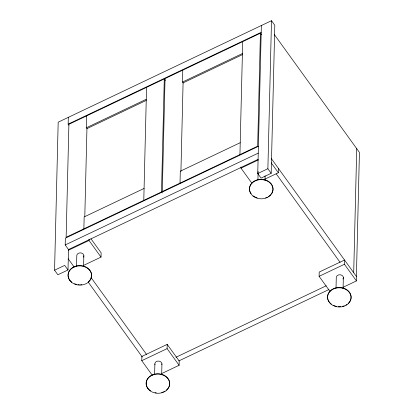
<?xml version="1.0" encoding="UTF-8"?>
<svg xmlns="http://www.w3.org/2000/svg" width="414" height="414" viewBox="0 0 414 414"><rect width="100%" height="100%" fill="white"/><g stroke="black" fill="none" stroke-linecap="round" stroke-linejoin="round"><path stroke-width="0.62" d="M68.512 249.275L68.005 269.959L57.872 274.782L54.565 270.202L58.183 122.177L271.501 20.7L274.803 25.275L271.186 173.306L261.053 178.123L257.746 173.549L261.363 25.523M258.051 159.374L68.501 249.544L65.2 244.964L65.365 238.159L258.414 146.323M68.884 125.178L68.15 124.159L68.32 117.353M69.702 280.33L69.712 279.999M76.538 266.15L76.787 255.847A3.535 2.882 1.4 0 1 78.448 253.311L79.286 253.006A3.535 2.882 1.4 0 1 83.043 253.958A3.535 2.882 1.4 0 1 83.442 257.151M83.871 228.849L84.161 216.941L144.077 188.437M87.075 128.801L86.34 127.781L86.635 115.873M84.798 216.481L86.945 128.614L146.277 100.39M83.587 266.647L83.851 255.697M83.173 265.591L101.021 257.104L89.005 240.462L89.036 239.245M101.021 257.104L101.125 252.85L90.987 238.806M143.787 200.35L146.551 87.37M152.274 375.25L141.759 360.687L141.862 356.433L167.199 344.381L179.21 361.024L179.107 365.277L161.833 373.495M147.793 388.503L147.798 388.177M154.624 374.323L154.877 364.02M161.522 191.915L164.28 78.934L68.9 124.309L66.136 237.289L161.522 191.915L162.257 192.929M161.672 374.825L161.941 363.875M179.107 365.277L167.096 348.635L167.199 344.381M180.018 183.117L180.307 171.205L240.223 142.701M183.221 83.064L182.486 82.05L182.776 70.137M180.923 171.391L183.086 82.878L242.418 54.653M239.934 154.613L242.692 41.633M251.898 183.231L241.01 168.151L241.041 166.935M260.427 33.198L257.663 146.178L162.283 191.553L165.041 78.572L260.427 33.198L261.529 34.724M257.927 179.862L258.134 171.489M264.976 180.359L265.089 175.852M271.186 173.306L267.879 168.731L271.501 20.7M271.367 184.401L271.372 184.07M264.541 179.314L278.358 172.742L278.467 168.488M329.989 291.409L319.101 276.324L319.204 272.07L344.541 260.018L344.432 264.272L356.449 280.915L343.206 287.218M336.018 288.035L336.271 277.732A3.535 2.882 1.4 0 1 337.927 275.196L338.766 274.891A3.535 2.882 1.4 0 1 342.528 275.843A3.535 2.882 1.4 0 1 342.921 279.036M343.066 288.532L343.335 277.582M349.452 292.574L349.463 292.243M353.701 272.712L356.728 148.673M356.402 276.454L359.435 152.414L274.394 34.61M356.449 280.915L356.552 276.661L271.33 158.609M68.15 124.159L261.198 32.328M86.34 127.781L146.256 99.282M182.486 82.05L242.402 53.546M65.2 244.964L258.248 153.133M68.279 250.32L89.005 240.462M241.01 168.151L258.284 159.933M54.565 270.202L64.698 265.384L68.005 269.959M257.746 173.549L267.879 168.731M141.759 360.687L167.096 348.635M319.101 276.324L344.432 264.272M175.991 357.246L326.248 285.769M178.843 360.92L328.949 289.515M271.227 162.862L278.358 172.742M276.241 173.896L340.075 262.321M164.28 78.934L165.383 80.461M90.997 277.483L146.52 354.394M88.327 282.265L142.338 357.091M68.175 258.755L74.184 267.071M327.981 299.57A11.783 9.615 1.4 0 1 341.948 287.709A11.783 9.615 1.4 0 1 348.169 303.493M346.844 304.528A11.783 9.615 1.4 0 1 345.85 305.123M344.241 305.842A11.783 9.615 1.4 0 1 342.507 306.35M340.691 306.629A11.783 9.615 1.4 0 1 338.233 306.629M336.406 306.36A11.783 9.615 1.4 0 1 333.555 305.403M331.091 303.876A11.783 9.615 1.4 0 1 328.162 300.046M155.027 364.765A3.535 2.882 1.4 0 1 156.533 361.484L157.372 361.179A3.535 2.882 1.4 0 1 161.853 364.62M150.624 390.837A11.783 9.615 1.4 0 1 148.957 377.056A11.783 9.615 1.4 0 1 165.869 376.31A11.783 9.615 1.4 0 1 166.361 390.143M164.963 391.126A11.783 9.615 1.4 0 1 163.939 391.675M163.406 391.913A11.783 9.615 1.4 0 1 161.698 392.498M156.223 392.855A11.783 9.615 1.4 0 1 155.017 392.648M68.067 275.196A11.783 9.615 1.4 0 1 84.228 266.29A11.783 9.615 1.4 0 1 88.27 281.97M81.822 284.677A11.783 9.615 1.4 0 1 80.595 284.785M79.369 284.785A11.783 9.615 1.4 0 1 78.137 284.682M76.926 284.475A11.783 9.615 1.4 0 1 74.613 283.756M71.612 281.991A11.783 9.615 1.4 0 1 68.683 278.161M68.501 277.68A11.783 9.615 1.4 0 1 68.098 275.822M251.107 193.711A11.783 9.615 1.4 0 1 261.105 179.272A11.783 9.615 1.4 0 1 271.506 193.685M270.849 194.528A11.783 9.615 1.4 0 1 268.272 196.666M267.247 197.214A11.783 9.615 1.4 0 1 265.586 197.866M257.146 197.876A11.783 9.615 1.4 0 1 253.456 196.045M331.086 304.202A11.783 9.615 1.4 0 0 350.73 299.871A11.783 9.615 1.4 0 0 336.137 288.108A11.783 9.615 1.4 0 0 331.086 304.202M149.692 390.495A11.783 9.615 1.4 0 0 169.336 386.159A11.783 9.615 1.4 0 0 154.748 374.396A11.783 9.615 1.4 0 0 149.692 390.495M71.606 282.317A11.783 9.615 1.4 0 0 91.251 277.985A11.783 9.615 1.4 0 0 76.657 266.223A11.783 9.615 1.4 0 0 71.606 282.317M252.995 196.029A11.783 9.615 1.4 0 0 272.645 191.692A11.783 9.615 1.4 0 0 258.051 179.935A11.783 9.615 1.4 0 0 252.995 196.029"/></g></svg>
